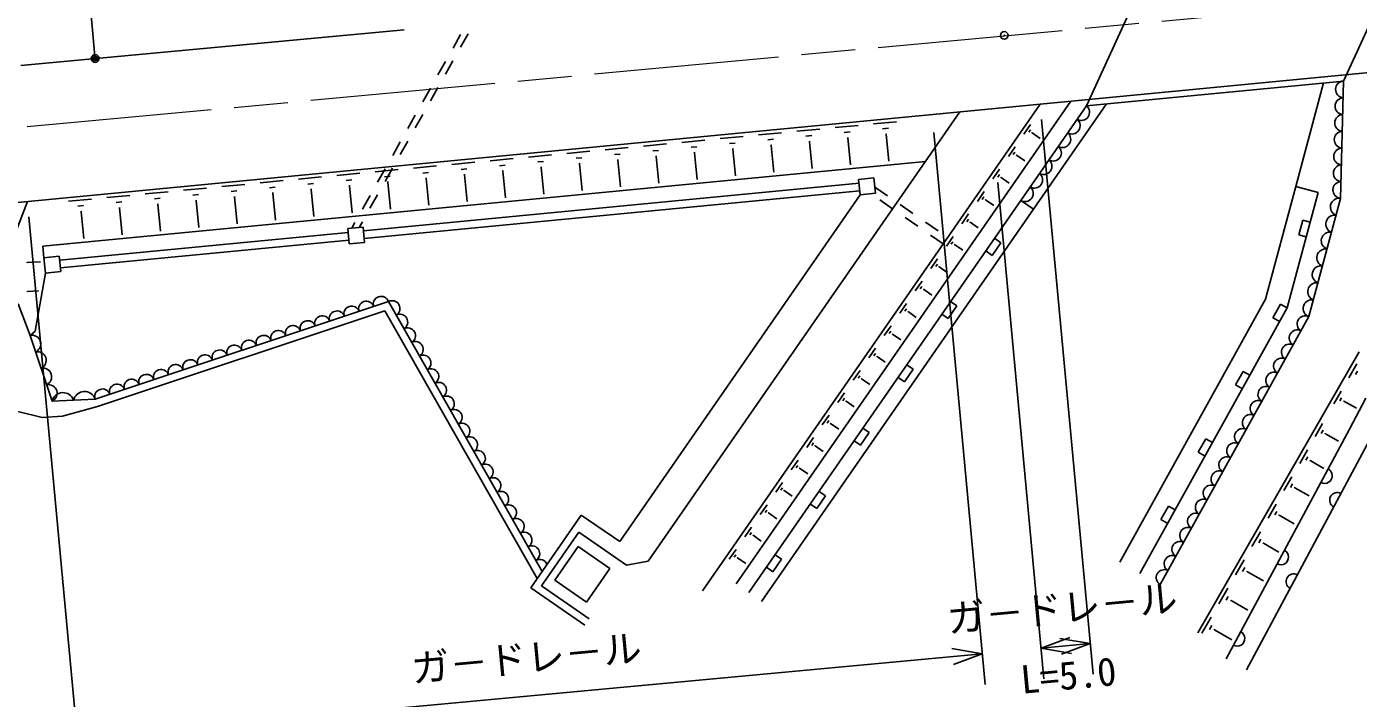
# Model space of a CAD drawing. Units: millimetres, scale not verified. Extents: x 40000 to 680000, y 20000 to 380000.
# Drawn here: x 278108 to 364576, y 263654 to 307293 of the extents above; entities that cross this region are included whole.
import ezdxf
from ezdxf.enums import TextEntityAlignment as Align

# ---------------------------------------------------------------- set-up
doc = ezdxf.new("R2010")
doc.units = ezdxf.units.MM
doc.header["$LTSCALE"] = 1000
doc.header["$PDMODE"] = 32
doc.header["$PDSIZE"] = 500
doc.linetypes.add('CHAIN', pattern=[18.5, 12, -1.5, 3.5, -1.5])
for name, color, linetype, lineweight in [('S-BGD', 7, 'Continuous', 25), ('S-BMK', 2, 'CHAIN', 13), ('S-STR-STRC', 7, 'Continuous', 25)]:
    doc.layers.add(name, color=color, linetype=linetype, lineweight=lineweight)
doc.layers.add('S-OTRS', color=6, linetype='Continuous')
doc.styles.add('@ＭＳ ゴシック', font='')
doc.styles.add('ＭＳ ゴシック', font='')
doc.styles.get('@ＭＳ ゴシック').set_extended_font_data('@MS Gothic')
doc.styles.get('ＭＳ ゴシック').set_extended_font_data('MS Gothic')

msp = doc.modelspace()

# ---------------------------------------------------------------- linework, layer by layer
at = {"layer": 'S-BGD'}
for p, q in [((369522, 316616), (363612, 303757)), ((346916, 302152), (352857, 315079)), ((302620, 307090), (277730, 304774)), ((306282, 306776), (305793, 305904)), ((306768, 306824), (306279, 305952)), ((366431, 304430), (209654, 289351)), ((305303, 305032), (304813, 304160)), ((305789, 305080), (305299, 304208)), ((363612, 303757), (346916, 302152)), ((362308, 303632), (360511, 296914)), ((363612, 303757), (363409, 296138)), ((304324, 303288), (303834, 302416)), ((304809, 303337), (304320, 302465)), ((343910, 302264), (322001, 270637)), ((324185, 271093), (345911, 302457)), ((348219, 302277), (325829, 269954)), ((342653, 295998), (346916, 302152)), ((303344, 301545), (302854, 300673)), ((303830, 301593), (303340, 300721)), ((338697, 301763), (318473, 272569)), ((333093, 300973), (334586, 301116)), ((343292, 300933), (342855, 300302)), ((323139, 300015), (324632, 300159)), ((325627, 300255), (327120, 300398)), ((328116, 300494), (329609, 300638)), ((328711, 300175), (329085, 300210)), ((330604, 300733), (332097, 300877)), ((331200, 300414), (331573, 300450)), ((331376, 300054), (331469, 300063)), ((331423, 300059), (331590, 298317)), ((333689, 300653), (334062, 300689)), ((333864, 300293), (333958, 300302)), ((333911, 300298), (334079, 298556)), ((343286, 300587), (343177, 300429)), ((343403, 300419), (343375, 300379)), ((343389, 300399), (343924, 300028)), ((302365, 299801), (301875, 298929)), ((302850, 299849), (302361, 298977)), ((313185, 299058), (314678, 299201)), ((315673, 299297), (317166, 299441)), ((318162, 299537), (319655, 299680)), ((318757, 299217), (319131, 299253)), ((320650, 299776), (322143, 299920)), ((321246, 299456), (321619, 299492)), ((323734, 299696), (324108, 299732)), ((323910, 299336), (324004, 299345)), ((323957, 299341), (324125, 297599)), ((326223, 299935), (326596, 299971)), ((326399, 299575), (326492, 299584)), ((326446, 299580), (326613, 297838)), ((328887, 299815), (328981, 299824)), ((328934, 299819), (329102, 298077)), ((342286, 299480), (341849, 298849)), ((336460, 298534), (279162, 293023)), ((305719, 298340), (307212, 298483)), ((308208, 298579), (309701, 298723)), ((310696, 298818), (312189, 298962)), ((311292, 298499), (311665, 298535)), ((313780, 298738), (314154, 298774)), ((313956, 298379), (314050, 298388)), ((314003, 298383), (314170, 296641)), ((316269, 298978), (316642, 299014)), ((316445, 298618), (316538, 298627)), ((316491, 298622), (316659, 296881)), ((318933, 298857), (319027, 298866)), ((318980, 298862), (319148, 297120)), ((321422, 299097), (321515, 299106)), ((321468, 299101), (321636, 297359)), ((342279, 299134), (342170, 298977)), ((342396, 298966), (342369, 298926)), ((342383, 298946), (342918, 298575)), ((295765, 297382), (297258, 297526)), ((298253, 297622), (299747, 297765)), ((300742, 297861), (302235, 298005)), ((301385, 298057), (300895, 297185)), ((301338, 297542), (301711, 297578)), ((301871, 298105), (301381, 297233)), ((303231, 298100), (304724, 298244)), ((303826, 297781), (304200, 297817)), ((306315, 298020), (306688, 298056)), ((306491, 297661), (306584, 297670)), ((306537, 297665), (306705, 295923)), ((308803, 298260), (309177, 298296)), ((308979, 297900), (309073, 297909)), ((309026, 297904), (309193, 296162)), ((311468, 298139), (311561, 298148)), ((311514, 298144), (311682, 296402)), ((332129, 297364), (333124, 297460)), ((333124, 297460), (333220, 296464)), ((341279, 298027), (340842, 297396)), ((341273, 297681), (341164, 297524)), ((341390, 297513), (341362, 297473)), ((341376, 297493), (341911, 297122)), ((288299, 296664), (289793, 296808)), ((290788, 296904), (292281, 297047)), ((291384, 296584), (291757, 296620)), ((293276, 297143), (294770, 297287)), ((293872, 296824), (294246, 296859)), ((296361, 297063), (296734, 297099)), ((296537, 296703), (296630, 296712)), ((296583, 296708), (296751, 294966)), ((298849, 297302), (299223, 297338)), ((299025, 296942), (299118, 296951)), ((299072, 296947), (299239, 295205)), ((332153, 297115), (299982, 294021)), ((332201, 296617), (300030, 293523)), ((301514, 297182), (301607, 297191)), ((301560, 297186), (301728, 295444)), ((304002, 297421), (304096, 297430)), ((304049, 297426), (304216, 295684)), ((332129, 297364), (332224, 296368)), ((333181, 296867), (334003, 296298)), ((360511, 296914), (358551, 289583)), ((360511, 296914), (361960, 296526)), ((278168, 295941), (277351, 293783)), ((280834, 295946), (282327, 296090)), ((283322, 296186), (284815, 296329)), ((283918, 295866), (284291, 295902)), ((285811, 296425), (287304, 296569)), ((286407, 296106), (286780, 296141)), ((286583, 295746), (286676, 295755)), ((286629, 295750), (286797, 294008)), ((288895, 296345), (289269, 296381)), ((289071, 295985), (289164, 295994)), ((289118, 295990), (289285, 294248)), ((291560, 296224), (291653, 296233)), ((291606, 296229), (291774, 294487)), ((294048, 296464), (294141, 296473)), ((294095, 296468), (294262, 294726)), ((300406, 296313), (299916, 295442)), ((300891, 296362), (300402, 295490)), ((332224, 296368), (316615, 273835)), ((325007, 270524), (342653, 295998)), ((332224, 296368), (333220, 296464)), ((334332, 295462), (333510, 296031)), ((334825, 295728), (335647, 295159)), ((340273, 296574), (339836, 295943)), ((340266, 296228), (340157, 296071)), ((340383, 296060), (340356, 296021)), ((340370, 296040), (340905, 295669)), ((343475, 295429), (342653, 295998)), ((361960, 296526), (359952, 289017)), ((363409, 296138), (361353, 288452)), ((281430, 295627), (281803, 295663)), ((281606, 295267), (281699, 295276)), ((281652, 295271), (281820, 293530)), ((284094, 295506), (284187, 295515)), ((284141, 295511), (284308, 293769)), ((335976, 294323), (335154, 294892)), ((339266, 295121), (338829, 294490)), ((298962, 294174), (299958, 294269)), ((298962, 294174), (299058, 293178)), ((299426, 294570), (299218, 294198)), ((299912, 294618), (299703, 294245)), ((299958, 294269), (300054, 293274)), ((336469, 294589), (337291, 294020)), ((339260, 294775), (339151, 294618)), ((339377, 294607), (339349, 294568)), ((339363, 294587), (339898, 294216)), ((360960, 294723), (360702, 293757)), ((361443, 294594), (360960, 294723)), ((298986, 293925), (280253, 292123)), ((299034, 293427), (280301, 291625)), ((299058, 293178), (300054, 293274)), ((337620, 293184), (336798, 293753)), ((338260, 293668), (337823, 293037)), ((338254, 293322), (338144, 293165)), ((338370, 293154), (338343, 293115)), ((338357, 293134), (338892, 292764)), ((340793, 292434), (341362, 293256)), ((341362, 293256), (340951, 293541)), ((360702, 293757), (361185, 293628)), ((279162, 293023), (279234, 292276)), ((279234, 292276), (280229, 292372)), ((279330, 291281), (279234, 292276)), ((280325, 291377), (280229, 292372)), ((340382, 292719), (340793, 292434)), ((278150, 291943), (278147, 292001)), ((278149, 291972), (279008, 292013)), ((337253, 292215), (336816, 291584)), ((337247, 291870), (337138, 291712)), ((337364, 291701), (337336, 291662)), ((337350, 291681), (337885, 291311)), ((278661, 287515), (279330, 291281)), ((279330, 291281), (280325, 291377)), ((336247, 290762), (335810, 290132)), ((278156, 290064), (278154, 290111)), ((278155, 290088), (278876, 290122)), ((336241, 290417), (336131, 290259)), ((336357, 290248), (336330, 290209)), ((336344, 290228), (336879, 289858)), ((277564, 289289), (278342, 287236)), ((301593, 289430), (282554, 283095)), ((301362, 288826), (282711, 282621)), ((311265, 271449), (301362, 288826)), ((311580, 271905), (301593, 289430)), ((335240, 289309), (334803, 288679)), ((335234, 288964), (335125, 288806)), ((337945, 288324), (338515, 289146)), ((338515, 289146), (338104, 289431)), ((358551, 289583), (349080, 272501)), ((359952, 289017), (350392, 271774)), ((359515, 289260), (359030, 288385)), ((359952, 289017), (359515, 289260)), ((335351, 288795), (335324, 288756)), ((335337, 288776), (335873, 288405)), ((337534, 288609), (337945, 288324)), ((361353, 288452), (351704, 271047)), ((359030, 288385), (359467, 288143)), ((278342, 287236), (278661, 287515)), ((279758, 282954), (278342, 287236)), ((334234, 287857), (333797, 287226)), ((334228, 287511), (334118, 287353)), ((334344, 287342), (334317, 287303)), ((334331, 287323), (334866, 286952)), ((333227, 286404), (332790, 285773)), ((333221, 286058), (333112, 285900)), ((333338, 285889), (333311, 285850)), ((333324, 285870), (333860, 285499)), ((364638, 286156), (354144, 267910)), ((364482, 285383), (363960, 284476)), ((332221, 284951), (331784, 284320)), ((332215, 284605), (332105, 284447)), ((334687, 284498), (335098, 284214)), ((335098, 284214), (335668, 285036)), ((335668, 285036), (335257, 285320)), ((357090, 284887), (356605, 284012)), ((357528, 284645), (357090, 284887)), ((364513, 284913), (364383, 284686)), ((332331, 284436), (332304, 284397)), ((332318, 284417), (332853, 284046)), ((356605, 284012), (357043, 283770)), ((282554, 283095), (279758, 282954)), ((331214, 283498), (330777, 282867)), ((331208, 283152), (331099, 282994)), ((331325, 282983), (331298, 282944)), ((331311, 282964), (331847, 282593)), ((363463, 283612), (362992, 282792)), ((363491, 283187), (363373, 282982)), ((363652, 282992), (363622, 282941)), ((363637, 282966), (364445, 282502)), ((364006, 281147), (365060, 283151)), ((279111, 281903), (277547, 282290)), ((280444, 281985), (279111, 281903)), ((282711, 282621), (280444, 281985)), ((330208, 282045), (329771, 281414)), ((366304, 282294), (357311, 265513)), ((330202, 281699), (330092, 281541)), ((330318, 281531), (330291, 281491)), ((330305, 281511), (330840, 281140)), ((332820, 280925), (332409, 281210)), ((355990, 266223), (364006, 281147)), ((362254, 281510), (361768, 280665)), ((362283, 281071), (362162, 280860)), ((329201, 280592), (328764, 279961)), ((329195, 280246), (329086, 280088)), ((331840, 280388), (332251, 280103)), ((332251, 280103), (332820, 280925)), ((354666, 280514), (354181, 279640)), ((355103, 280272), (354666, 280514)), ((362449, 280871), (362418, 280818)), ((362434, 280844), (363280, 280357)), ((329312, 280078), (329285, 280038)), ((329298, 280058), (329834, 279687)), ((354181, 279640), (354618, 279397)), ((361266, 279792), (360765, 278921)), ((361296, 279340), (361171, 279122)), ((328195, 279139), (327758, 278508)), ((328189, 278793), (328079, 278635)), ((328305, 278625), (328278, 278585)), ((328292, 278605), (328827, 278234)), ((361467, 279133), (361435, 279079)), ((361451, 279106), (362337, 278596)), ((327188, 277686), (326751, 277055)), ((360263, 278048), (359747, 277151)), ((360294, 277582), (360165, 277358)), ((327182, 277340), (327073, 277182)), ((327299, 277172), (327272, 277132)), ((327285, 277152), (327821, 276781)), ((329404, 275993), (329973, 276815)), ((329973, 276815), (329562, 277100)), ((360470, 277369), (360437, 277313)), ((360453, 277341), (361379, 276809)), ((326182, 276233), (325745, 275602)), ((326176, 275887), (326066, 275729)), ((328993, 276278), (329404, 275993)), ((352241, 276141), (351756, 275267)), ((352679, 275899), (352241, 276141)), ((359245, 276277), (358714, 275354)), ((314117, 275566), (310842, 270839)), ((316615, 273835), (314117, 275566)), ((326292, 275719), (326265, 275679)), ((326279, 275699), (326814, 275328)), ((351756, 275267), (352194, 275024)), ((359276, 275798), (359144, 275567)), ((359457, 275579), (359424, 275521)), ((359441, 275550), (360406, 274994)), ((313958, 274459), (311538, 270966)), ((317058, 272312), (313958, 274459)), ((325175, 274780), (324738, 274149)), ((325169, 274434), (325060, 274276)), ((325286, 274266), (325259, 274226)), ((325272, 274246), (325808, 273875)), ((358211, 274480), (357664, 273529)), ((313914, 273517), (312405, 271338)), ((315969, 272093), (313914, 273517)), ((324169, 273327), (323732, 272696)), ((358244, 273987), (358107, 273749)), ((358430, 273761), (358396, 273702)), ((358413, 273731), (359419, 273152)), ((317058, 272312), (318473, 272569)), ((324163, 272981), (324054, 272824)), ((324280, 272813), (324252, 272773)), ((324266, 272793), (324801, 272422)), ((326557, 271883), (327126, 272705)), ((327126, 272705), (326715, 272990)), ((357162, 272655), (356599, 271678)), ((315969, 272093), (314460, 269915)), ((326146, 272168), (326557, 271883)), ((357195, 272148), (357055, 271904)), ((357387, 271916), (357352, 271855)), ((357369, 271885), (358418, 271282)), ((314353, 268407), (310842, 270839)), ((314638, 268818), (311538, 270966)), ((314460, 269915), (312405, 271338)), ((356097, 270803), (355518, 269798)), ((356131, 270282), (355986, 270030)), ((356328, 270043), (356292, 269980)), ((356310, 270011), (357400, 269384)), ((355015, 268923), (354420, 267889)), ((355051, 268387), (354902, 268128)), ((355253, 268141), (355216, 268077)), ((355235, 268109), (356368, 267457))]:
    msp.add_line(p, q, dxfattribs=at)
for centre, radius, start, end in [((363642, 303212), 546, 93.13724, 263.80982), ((363613, 302124), 546, 93.13724, 263.80982), ((346583, 301732), 536, 238.99871, 51.5791), ((345974, 300853), 536, 238.99871, 51.5791), ((363584, 301035), 546, 93.13724, 263.80982), ((345365, 299974), 536, 238.99871, 51.5791), ((363555, 299947), 546, 93.13724, 263.80982), ((344756, 299095), 536, 238.99871, 51.5791), ((363526, 298858), 546, 93.13724, 263.80982), ((344147, 298216), 536, 238.99871, 51.5791), ((363497, 297770), 546, 93.13724, 263.80982), ((343538, 297337), 536, 238.99871, 51.5791), ((342929, 296458), 536, 238.99871, 51.5791), ((363468, 296681), 546, 93.13724, 263.80982), ((363328, 295572), 572, 81.88538, 248.16887), ((363035, 294474), 572, 81.88538, 248.16887), ((362741, 293375), 572, 81.88538, 248.16887), ((362447, 292277), 572, 81.88538, 248.16887), ((362154, 291179), 572, 81.88538, 248.16887), ((361860, 290081), 572, 81.88538, 248.16887), ((301118, 289270), 502, 18.59089, 198.21509), ((298262, 288320), 502, 18.59089, 198.21509), ((299214, 288637), 502, 18.59089, 198.21509), ((300166, 288954), 502, 18.59089, 198.21509), ((301837, 288983), 509, 300.70495, 118.64899), ((361566, 288983), 572, 81.88538, 248.16887), ((296358, 287687), 502, 18.59089, 198.21509), ((297310, 288003), 502, 18.59089, 198.21509), ((302342, 288099), 509, 300.70495, 118.64899), ((361120, 287982), 524, 63.58683, 238.40254), ((278459, 286681), 567, 294.74519, 101.84036), ((293502, 286736), 502, 18.59089, 198.21509), ((294454, 287053), 502, 18.59089, 198.21509), ((295406, 287370), 502, 18.59089, 198.21509), ((302846, 287214), 509, 300.70495, 118.64899), ((360612, 287066), 524, 63.58683, 238.40254), ((290646, 285786), 502, 18.59089, 198.21509), ((291598, 286103), 502, 18.59089, 198.21509), ((292550, 286420), 502, 18.59089, 198.21509), ((303350, 286329), 509, 300.70495, 118.64899), ((360104, 286150), 524, 63.58683, 238.40254), ((278813, 285610), 567, 294.74519, 101.84036), ((288742, 285153), 502, 18.59089, 198.21509), ((289694, 285469), 502, 18.59089, 198.21509), ((303854, 285444), 509, 300.70495, 118.64899), ((359596, 285234), 524, 63.58683, 238.40254), ((279166, 284540), 567, 294.74519, 101.84036), ((285886, 284202), 502, 18.59089, 198.21509), ((286838, 284519), 502, 18.59089, 198.21509), ((287790, 284836), 502, 18.59089, 198.21509), ((304358, 284560), 509, 300.70495, 118.64899), ((359089, 284318), 524, 63.58683, 238.40254), ((279520, 283469), 567, 294.74519, 101.84036), ((283030, 283252), 502, 18.59089, 198.21509), ((283982, 283569), 502, 18.59089, 198.21509), ((284934, 283886), 502, 18.59089, 198.21509), ((304862, 283675), 509, 300.70495, 118.64899), ((358581, 283402), 524, 63.58683, 238.40254), ((280467, 282790), 728, 18.83537, 166.96178), ((281865, 282860), 728, 18.83537, 166.96178), ((305366, 282790), 509, 300.70495, 118.64899), ((358073, 282486), 524, 63.58683, 238.40254), ((305871, 281906), 509, 300.70495, 118.64899), ((357565, 281570), 524, 63.58683, 238.40254), ((306375, 281021), 509, 300.70495, 118.64899), ((357057, 280654), 524, 63.58683, 238.40254), ((306879, 280136), 509, 300.70495, 118.64899), ((356549, 279738), 524, 63.58683, 238.40254), ((307383, 279252), 509, 300.70495, 118.64899), ((356041, 278822), 524, 63.58683, 238.40254), ((307887, 278367), 509, 300.70495, 118.64899), ((355533, 277906), 524, 63.58683, 238.40254), ((362378, 278116), 500, 241.75964, 61.75964), ((308391, 277482), 509, 300.70495, 118.64899), ((308896, 276597), 509, 300.70495, 118.64899), ((355026, 276989), 524, 63.58683, 238.40254), ((363213, 276526), 500, 61.81259, 241.81259), ((309400, 275713), 509, 300.70495, 118.64899), ((354518, 276073), 524, 63.58683, 238.40254), ((309904, 274828), 509, 300.70495, 118.64899), ((354010, 275157), 524, 63.58683, 238.40254), ((310408, 273943), 509, 300.70495, 118.64899), ((353502, 274241), 524, 63.58683, 238.40254), ((310912, 273059), 509, 300.70495, 118.64899), ((352994, 273325), 524, 63.58683, 238.40254), ((359539, 272830), 500, 241.75964, 61.75964), ((311416, 272174), 509, 20.81619, 118.64899), ((352486, 272409), 524, 63.58683, 238.40254), ((351978, 271493), 524, 63.58683, 238.40254), ((360379, 271237), 500, 61.81259, 241.81259), ((356700, 267544), 500, 241.75964, 61.75964)]:
    msp.add_arc(centre, radius, start, end, dxfattribs=at)
msp.add_point((341585, 306721), dxfattribs=at)
at = {"layer": 'S-BMK'}
msp.add_line((167615, 290511), (365262, 308901), dxfattribs=at)
at = {"layer": 'S-OTRS'}
msp.add_point((341585, 306721), dxfattribs=at)
at = {"layer": 'S-STR-STRC'}
for p, q in [((282544, 305373), (281261, 319163)), ((344003, 301269), (347357, 265219)), ((337007, 300411), (340342, 264566)), ((341156, 297158), (344155, 264921)), ((278261, 294945), (281596, 259100)), ((345845, 267607), (343970, 266912)), ((347172, 267210), (343970, 266912)), ((347172, 267210), (345200, 267547)), ((345296, 266516), (347172, 267210)), ((340157, 266558), (281411, 261092)), ((340157, 266558), (338185, 266894)), ((338281, 265863), (340157, 266558)), ((343970, 266912), (345941, 266576))]:
    msp.add_line(p, q, dxfattribs=at)
for radius in [150, 120, 90, 60, 30]:
    msp.add_circle((282558, 305223), radius, dxfattribs=at)
msp.add_point((282558, 305223), dxfattribs=at)

# ---------------------------------------------------------------- texts
at = {"layer": 'S-STR-STRC', "style": 'ＭＳ ゴシック'}
for p in [(345478, 268057), (310691, 264820)]:
    msp.add_text('ガ－ドレ－ル', height=1833, rotation=5.316, dxfattribs=at).set_placement(p, align=Align.BOTTOM_CENTER)
at = {"layer": 'S-STR-STRC', "style": '@ＭＳ ゴシック'}
msp.add_text('L=5.0', height=1833, rotation=5.316, dxfattribs=at).set_placement((345663, 266066), align=Align.TOP_CENTER)

doc.saveas('drawing.dxf')
